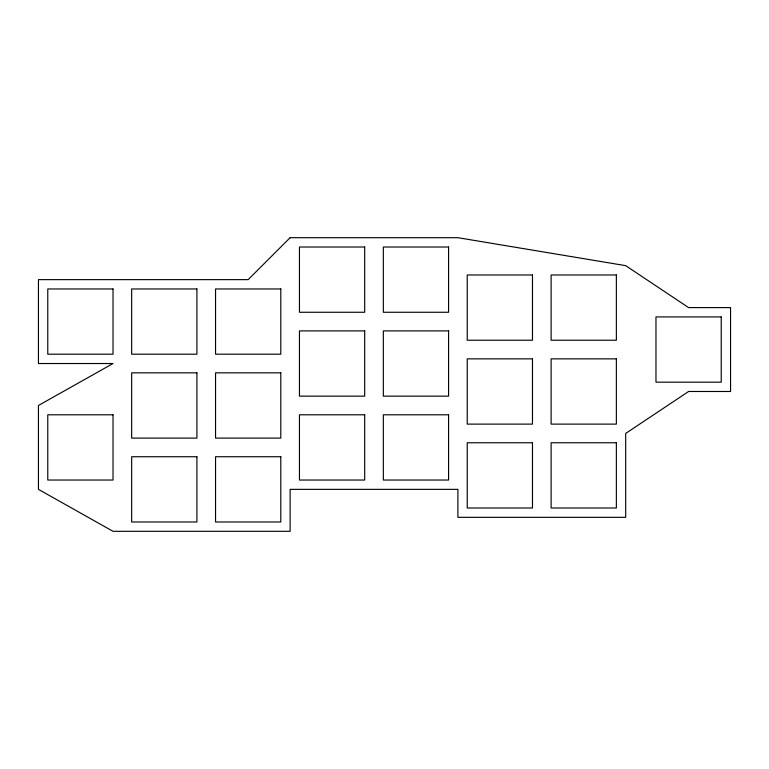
<?xml version="1.0" encoding="UTF-8"?>
<svg xmlns="http://www.w3.org/2000/svg" width="769" height="769" viewBox="0 0 769 769"><rect width="100%" height="100%" fill="white"/><g stroke="black" fill="none" stroke-linecap="round" stroke-linejoin="round"><path stroke-width="1.15" d="M290.124 237.688L248.176 279.637L38.45 279.637L38.45 363.526L113.024 363.526L38.45 405.474L38.45 489.363L113.024 531.312L290.124 531.312L290.124 489.363L457.901 489.363L457.901 517.326L625.687 517.326L625.687 433.437L688.601 391.488L730.55 391.488L730.55 307.6L688.601 307.6L625.687 265.651L457.901 237.688L290.124 237.688M364.689 247.012L299.449 247.012L299.449 312.262L364.689 312.262L364.689 247.012M448.587 247.012L383.337 247.012L383.337 312.262L448.587 312.262L448.587 247.012M532.475 274.975L467.225 274.975L467.225 340.225L532.475 340.225L532.475 274.975M616.363 274.975L551.113 274.975L551.113 340.225L616.363 340.225L616.363 274.975M113.024 288.961L47.774 288.961L47.774 354.201L113.024 354.201L113.024 288.961M196.912 288.961L131.662 288.961L131.662 354.201L196.912 354.201L196.912 288.961M280.8 288.961L215.551 288.961L215.551 354.201L280.8 354.201L280.8 288.961M721.226 316.924L655.976 316.924L655.976 382.174L721.226 382.174L721.226 316.924M364.689 330.901L299.449 330.901L299.449 396.15L364.689 396.15L364.689 330.901M448.587 330.901L383.337 330.901L383.337 396.15L448.587 396.15L448.587 330.901M532.475 358.863L467.225 358.863L467.225 424.113L532.475 424.113L532.475 358.863M616.363 358.863L551.113 358.863L551.113 424.113L616.363 424.113L616.363 358.863M196.912 372.85L131.662 372.85L131.662 438.099L196.912 438.099L196.912 372.85M280.8 372.85L215.551 372.85L215.551 438.099L280.8 438.099L280.8 372.85M113.024 414.799L47.774 414.799L47.774 480.039L113.024 480.039L113.024 414.799M364.689 414.799L299.449 414.799L299.449 480.039L364.689 480.039L364.689 414.799M448.587 414.799L383.337 414.799L383.337 480.039L448.587 480.039L448.587 414.799M532.475 442.761L467.225 442.761L467.225 508.001L532.475 508.001L532.475 442.761M616.363 442.761L551.113 442.761L551.113 508.001L616.363 508.001L616.363 442.761M196.912 456.738L131.662 456.738L131.662 521.988L196.912 521.988L196.912 456.738M280.8 456.738L215.551 456.738L215.551 521.988L280.8 521.988L280.8 456.738"/></g></svg>
